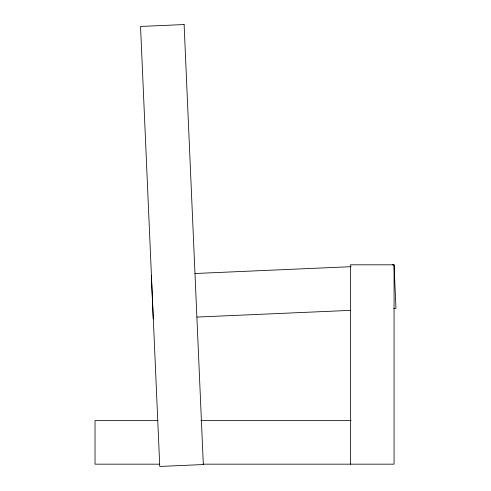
<?xml version="1.0" encoding="UTF-8"?>
<svg xmlns="http://www.w3.org/2000/svg" width="491" height="491" viewBox="0 0 491 491"><rect width="100%" height="100%" fill="white"/><g stroke="black" fill="none" stroke-linecap="round" stroke-linejoin="round"><path stroke-width="0.74" d="M194.976 273.505L351.182 266.687M392.536 264.882L394.064 264.815L395.967 308.379L393.672 308.483M196.879 317.076L350.789 310.355M157.906 420.56L95.033 420.56L95.033 464.167L159.44 464.167M200.844 420.56L351.126 420.56M203.145 464.167L394.064 464.167L394.064 264.815L350.457 264.815L350.457 464.167M151.332 275.414L153.235 318.978M184.113 24.55L140.549 26.453L159.759 466.45L203.323 464.547L184.113 24.55"/></g></svg>
